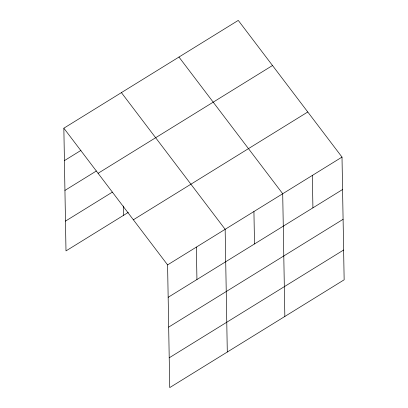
<?xml version="1.0" encoding="UTF-8"?>
<svg xmlns="http://www.w3.org/2000/svg" width="408" height="408" viewBox="0 0 408 408"><rect width="100%" height="100%" fill="white"/><g stroke="black" fill="none" stroke-linecap="round" stroke-linejoin="round"><path stroke-width="0.61" d="M63.852 128.194L238.267 20.4L342.006 157.095L344.148 279.806L169.733 387.6L167.591 264.889L63.852 128.194L65.994 250.905L128.347 212.369M64.418 160.619L80.937 150.409M64.933 190.414L96.38 170.983M98.083 173.303L272.503 65.509M65.474 221.111L112.373 192.127M133.355 219.779L307.775 111.986M167.591 264.889L342.006 157.095M168.157 297.315L342.572 189.521M168.677 327.109L343.092 219.315M169.213 357.806L343.628 250.012M178.964 57.049L282.708 193.744L284.845 316.455M121.411 92.621L225.15 229.316L227.292 352.028M312.355 175.42L312.921 207.845M253.929 211.528L254.495 243.959M196.37 247.1L196.936 279.531M123.389 206.025L123.547 215.332"/></g></svg>
